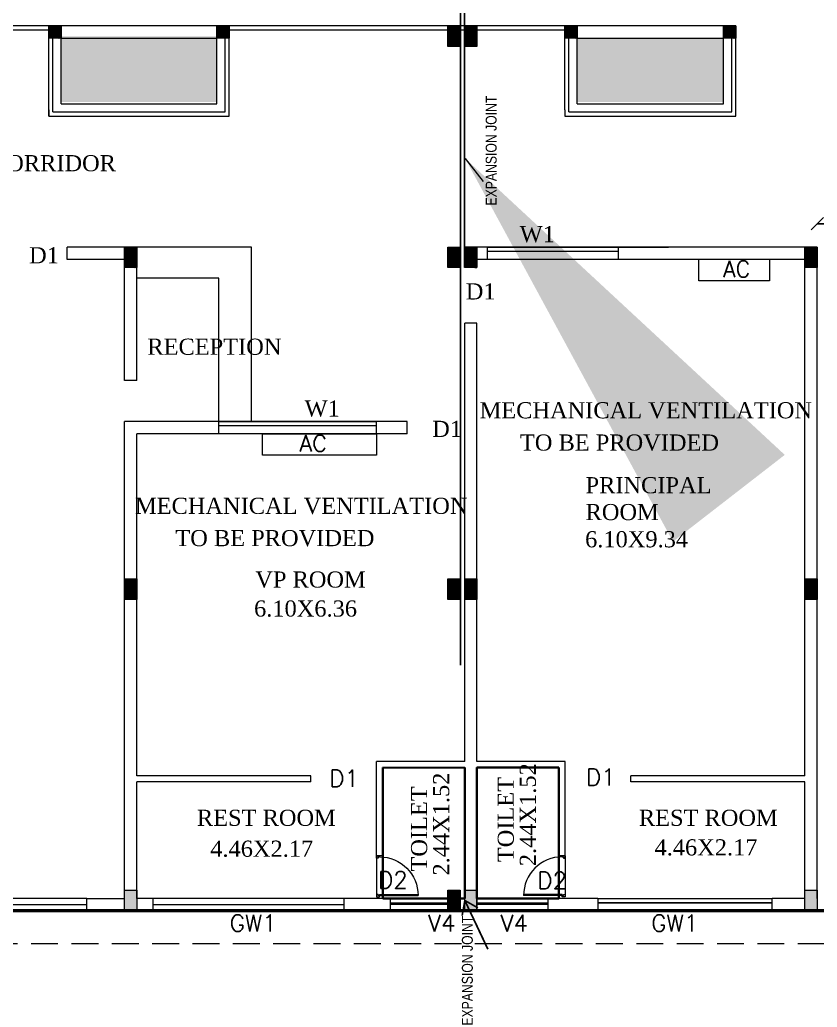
# Model space of a CAD drawing. Header units: metres. Extents: x 43 to 977, y 102 to 459.
# Drawn here: x 460.48 to 475.31, y 137.76 to 156.12 of the extents above; entities that cross this region are included whole.
import ezdxf

# ---------------------------------------------------------------- set-up
doc = ezdxf.new("R2010")
doc.units = ezdxf.units.M
doc.header["$MEASUREMENT"] = 0
doc.header["$PDMODE"] = 3
for name, pattern in [('DASHED2', [0.375, 0.25, -0.125]), ('HIDDEN', [0.375, 0.25, -0.125]), ('PHANTOM2', [1.25, 0.625, -0.125, 0.125, -0.125, 0.125, -0.125])]:
    doc.linetypes.add(name, pattern=pattern)
doc.layers.get('0').update_dxf_attribs({"lineweight": 0})
doc.layers.get('Defpoints').update_dxf_attribs({"lineweight": 0})
for name, color, linetype, lineweight in [('BLK_1_FLR_0_ EXIT_WIDTH_ DOOR', 7, 'Continuous', 35), ('BLK_1_FLR_0_WC_BATH', 7, 'Continuous', 35), ('Column', 1, 'Continuous', 0), ('DOOR', 1, 'Continuous', 0), ('FURN', 30, 'Continuous', 0), ('HAT', 1, 'Continuous', 0), ('hatch', 7, 'Continuous', 0), ('main wall', 150, 'Continuous', 0), ('RTEXT', 4, 'Continuous', 0), ('Staircase', 140, 'Continuous', 0), ('TE', 9, 'Continuous', 0), ('TEXT', 130, 'Continuous', 0), ('WAL', 6, 'Continuous', 0), ('WALL', 7, 'Continuous', 0), ('WALL200', 41, 'Continuous', 0), ('WIN', 13, 'Continuous', 0)]:
    doc.layers.add(name, color=color, linetype=linetype, lineweight=lineweight)
doc.layers.add('BLK_1_FLR_0_BLT_UP_AREA_EXISTING', color=15, linetype='Continuous')
doc.styles.add('ARIAL', font='arial.ttf')
doc.styles.add('ARIAL NARROW', font='')
doc.styles.add('RTEXT', font='arial.ttf', dxfattribs={"width": 0.8, "height": 8})
doc.styles.get("Standard").update_dxf_attribs({"font": 'romans.shx'})
doc.styles.add('style2', font='romantic.ttf')
doc.styles.add('visa', font='swissc.ttf')
doc.styles.get('ARIAL NARROW').set_extended_font_data('Lydian BT')
doc.dimstyles.new('Copy of o3 400', dxfattribs={"dimscale": 0.23, "dimtxt": 0.9, "dimasz": 1, "dimexe": 5, "dimexo": 9, "dimgap": 0.23, "dimtad": 0, "dimlfac": 4, "dimzin": 3, "dimdsep": 46, "dimtxsty": 'visa', "dimblk": 'ARCHTICK', "dimcen": 0.09, "dimse1": 1, "dimse2": 1, "dimclrd": 7, "dimclre": 256, "dimclrt": 7, "dimadec": 0, "dimazin": 0, "dimtfac": 0.23, "dimtofl": 0, "dimtmove": 2, "dimatfit": 1, "dimldrblk": 'ARCHTICK', "dimfxl": 0, "dimtolj": 1, "dimtzin": 0, "dimarcsym": 0})
doc.dimstyles.new('Copy(2) of S-2', dxfattribs={"dimtxt": 10.5, "dimasz": 8, "dimexe": 2, "dimexo": 50, "dimgap": 5, "dimtad": 0, "dimtoh": 1, "dimdec": 1, "dimzin": 0, "dimdsep": 46, "dimlunit": 4, "dimtxsty": 'ARIAL NARROW', "dimcen": 0.09, "dimdle": 3, "dimse1": 1, "dimse2": 1, "dimclrd": 7, "dimclre": 13, "dimclrt": 7, "dimadec": 0, "dimazin": 0, "dimtfac": 1, "dimtdec": 1, "dimtofl": 0, "dimtmove": 0, "dimatfit": 3, "dimfxl": 0, "dimtolj": 1, "dimtzin": 0, "dimlwd": 13, "dimarcsym": 0})
doc.dimstyles.new('o3', dxfattribs={"dimscale": 0.23, "dimtxt": 0.9, "dimasz": 1, "dimexe": 5, "dimexo": 9, "dimgap": 0.23, "dimtad": 0, "dimzin": 3, "dimdsep": 46, "dimtxsty": 'visa', "dimblk": 'ARCHTICK', "dimcen": 0.09, "dimse1": 1, "dimse2": 1, "dimclrd": 7, "dimclre": 256, "dimclrt": 7, "dimadec": 0, "dimazin": 0, "dimtfac": 0.23, "dimtofl": 0, "dimtmove": 2, "dimatfit": 1, "dimldrblk": 'ARCHTICK', "dimfxl": 0, "dimtolj": 1, "dimtzin": 0, "dimarcsym": 0})
doc.dimstyles.new('OPEN SPACE', dxfattribs={"dimtxt": 0.3, "dimasz": 0.23, "dimexe": 0.1875, "dimexo": 0.0625, "dimgap": 0.09, "dimtad": 3, "dimzin": 0, "dimdsep": 46, "dimtxsty": 'ARIAL', "dimblk": 'OBLIQUE', "dimcen": 0.09, "dimse1": 1, "dimse2": 1, "dimclrd": 6, "dimclre": 6, "dimclrt": 7, "dimadec": 0, "dimazin": 0, "dimtfac": 0.5, "dimtix": 1, "dimtmove": 0, "dimatfit": 3, "dimfxl": 0, "dimtolj": 1, "dimtzin": 0, "dimarcsym": 0})

# ---------------------------------------------------------------- blocks, each defined once
blk = doc.blocks.new('reterte')
for p, q in [((81308.78, 63026.8), (81308.78, 63060.8)), ((81309.78, 63026.8), (81309.78, 63060.79)), ((81308.78, 63026.8), (81309.78, 63026.8))]:
    blk.add_line(p, q)
for points in [[(81307.78, 63026.8), (81308.78, 63026.8), (81308.78, 63025.8), (81309.78, 63025.8), (81309.78, 63024.3), (81307.78, 63024.3)], [(81343.78, 63026.8), (81342.78, 63026.8), (81342.78, 63025.8), (81341.78, 63025.8), (81341.78, 63024.3), (81343.78, 63024.3)]]:
    blk.add_lwpolyline(points, close=True)
blk.add_arc((81308.78, 63026.8), 34, 0, 90)
blk = doc.blocks.new('_ArchTick')
at = {"color": 0, "const_width": 0.15}
blk.add_lwpolyline([(-0.5, -0.5), (0.5, 0.5)], dxfattribs=at)
blk = doc.blocks.new('*D609')
at = {"layer": 'Defpoints', "color": 0, "lineweight": 30}
for p in [(451.088, 141.341), (462.43, 141.341), (462.43, 134.721)]:
    blk.add_point(p, dxfattribs=at)
at = {"layer": 'WALL', "color": 7, "lineweight": -2}
for p, q in [((451.088, 134.721), (456.219, 134.721)), ((462.43, 134.721), (457.299, 134.721))]:
    blk.add_line(p, q, dxfattribs=at)
at = {"layer": 'WALL', "color": 7, "lineweight": -2, "xscale": 0.23, "yscale": 0.23, "zscale": 0.23, "rotation": 180}
blk.add_blockref('_ArchTick', (451.088, 134.721), dxfattribs=at)
at = {"layer": 'WALL', "color": 7, "lineweight": -2, "xscale": 0.23, "yscale": 0.23, "zscale": 0.23}
blk.add_blockref('_ArchTick', (462.43, 134.721), dxfattribs=at)
at = {"layer": 'WALL', "color": 7, "insert": (456.759, 134.721), "char_height": 0.345, "attachment_point": 5, "style": 'visa'}
blk.add_mtext('\\A1;11.34', dxfattribs=at)
blk = doc.blocks.new('*D610')
at = {"layer": 'Defpoints', "color": 0, "lineweight": 30}
for p in [(462.43, 141.341), (462.659, 141.341), (462.659, 134.721)]:
    blk.add_point(p, dxfattribs=at)
at = {"layer": 'WALL', "color": 7, "lineweight": -2}
blk.add_line((462.43, 134.721), (462.659, 134.721), dxfattribs=at)
at = {"layer": 'WALL', "color": 7, "lineweight": -2, "xscale": 0.23, "yscale": 0.23, "zscale": 0.23, "rotation": 180}
blk.add_blockref('_ArchTick', (462.43, 134.721), dxfattribs=at)
at = {"layer": 'WALL', "color": 7, "lineweight": -2, "xscale": 0.23, "yscale": 0.23, "zscale": 0.23}
blk.add_blockref('_ArchTick', (462.659, 134.721), dxfattribs=at)
at = {"layer": 'WALL', "color": 7, "insert": (462.6, 134.977), "char_height": 0.345, "attachment_point": 5, "style": 'visa'}
blk.add_mtext('\\A1;0.23', dxfattribs=at)
blk = doc.blocks.new('*D611')
at = {"layer": 'Defpoints', "color": 0, "lineweight": 30}
for p in [(468.754, 142.327), (462.659, 141.341), (468.754, 134.721)]:
    blk.add_point(p, dxfattribs=at)
at = {"layer": 'WALL', "color": 7, "lineweight": -2}
for p, q in [((462.659, 134.721), (465.274, 134.721)), ((468.754, 134.721), (466.138, 134.721))]:
    blk.add_line(p, q, dxfattribs=at)
at = {"layer": 'WALL', "color": 7, "lineweight": -2, "xscale": 0.23, "yscale": 0.23, "zscale": 0.23, "rotation": 180}
blk.add_blockref('_ArchTick', (462.659, 134.721), dxfattribs=at)
at = {"layer": 'WALL', "color": 7, "lineweight": -2, "xscale": 0.23, "yscale": 0.23, "zscale": 0.23}
blk.add_blockref('_ArchTick', (468.754, 134.721), dxfattribs=at)
at = {"layer": 'WALL', "color": 7, "insert": (465.706, 134.721), "char_height": 0.345, "attachment_point": 5, "style": 'visa'}
blk.add_mtext('\\A1;6.10', dxfattribs=at)
blk = doc.blocks.new('*D612')
at = {"layer": 'Defpoints', "color": 0, "lineweight": 30}
for p in [(468.754, 142.327), (468.982, 142.327), (468.982, 134.721)]:
    blk.add_point(p, dxfattribs=at)
at = {"layer": 'WALL', "color": 7, "lineweight": -2}
blk.add_line((468.754, 134.721), (468.982, 134.721), dxfattribs=at)
at = {"layer": 'WALL', "color": 7, "lineweight": -2, "xscale": 0.23, "yscale": 0.23, "zscale": 0.23, "rotation": 180}
blk.add_blockref('_ArchTick', (468.754, 134.721), dxfattribs=at)
at = {"layer": 'WALL', "color": 7, "lineweight": -2, "xscale": 0.23, "yscale": 0.23, "zscale": 0.23}
blk.add_blockref('_ArchTick', (468.982, 134.721), dxfattribs=at)
at = {"layer": 'WALL', "color": 7, "insert": (468.867, 135.031), "char_height": 0.345, "attachment_point": 5, "style": 'visa'}
blk.add_mtext('\\A1;0.23', dxfattribs=at)
blk = doc.blocks.new('*D613')
at = {"layer": 'Defpoints', "color": 0, "lineweight": 30}
for p in [(468.982, 142.327), (475.077, 141.946), (475.077, 134.721)]:
    blk.add_point(p, dxfattribs=at)
at = {"layer": 'WALL', "color": 7, "lineweight": -2}
for p, q in [((468.982, 134.721), (471.598, 134.721)), ((475.077, 134.721), (472.462, 134.721))]:
    blk.add_line(p, q, dxfattribs=at)
at = {"layer": 'WALL', "color": 7, "lineweight": -2, "xscale": 0.23, "yscale": 0.23, "zscale": 0.23, "rotation": 180}
blk.add_blockref('_ArchTick', (468.982, 134.721), dxfattribs=at)
at = {"layer": 'WALL', "color": 7, "lineweight": -2, "xscale": 0.23, "yscale": 0.23, "zscale": 0.23}
blk.add_blockref('_ArchTick', (475.077, 134.721), dxfattribs=at)
at = {"layer": 'WALL', "color": 7, "insert": (472.03, 134.721), "char_height": 0.345, "attachment_point": 5, "style": 'visa'}
blk.add_mtext('\\A1;6.10', dxfattribs=at)
blk = doc.blocks.new('*D614')
at = {"layer": 'Defpoints', "color": 0, "lineweight": 30}
for p in [(475.077, 141.946), (475.306, 141.946), (475.306, 134.721)]:
    blk.add_point(p, dxfattribs=at)
at = {"layer": 'WALL', "color": 7, "lineweight": -2}
blk.add_line((475.077, 134.721), (475.306, 134.721), dxfattribs=at)
at = {"layer": 'WALL', "color": 7, "lineweight": -2, "xscale": 0.23, "yscale": 0.23, "zscale": 0.23, "rotation": 180}
blk.add_blockref('_ArchTick', (475.077, 134.721), dxfattribs=at)
at = {"layer": 'WALL', "color": 7, "lineweight": -2, "xscale": 0.23, "yscale": 0.23, "zscale": 0.23}
blk.add_blockref('_ArchTick', (475.306, 134.721), dxfattribs=at)
at = {"layer": 'WALL', "color": 7, "insert": (475.231, 135.004), "char_height": 0.345, "attachment_point": 5, "style": 'visa'}
blk.add_mtext('\\A1;0.23', dxfattribs=at)
blk = doc.blocks.new('*D615')
at = {"layer": 'Defpoints', "color": 0, "lineweight": 30}
for p in [(475.306, 141.946), (482.081, 141.946), (482.081, 134.721)]:
    blk.add_point(p, dxfattribs=at)
at = {"layer": 'WALL', "color": 7, "lineweight": -2}
for p, q in [((475.306, 134.721), (478.261, 134.721)), ((482.081, 134.721), (479.125, 134.721))]:
    blk.add_line(p, q, dxfattribs=at)
at = {"layer": 'WALL', "color": 7, "lineweight": -2, "xscale": 0.23, "yscale": 0.23, "zscale": 0.23, "rotation": 180}
blk.add_blockref('_ArchTick', (475.306, 134.721), dxfattribs=at)
at = {"layer": 'WALL', "color": 7, "lineweight": -2, "xscale": 0.23, "yscale": 0.23, "zscale": 0.23}
blk.add_blockref('_ArchTick', (482.081, 134.721), dxfattribs=at)
at = {"layer": 'WALL', "color": 7, "insert": (478.693, 134.721), "char_height": 0.345, "attachment_point": 5, "style": 'visa'}
blk.add_mtext('\\A1;6.77', dxfattribs=at)
blk = doc.blocks.new('*D438')
at = {"layer": 'Defpoints', "color": 0, "lineweight": 30}
for p in [(415.215, 139.551), (486.085, 139.551), (415.215, 132.607)]:
    blk.add_point(p, dxfattribs=at)
at = {"layer": 'WALL', "color": 7, "lineweight": -2}
for p, q in [((415.215, 132.607), (450.103, 132.607)), ((486.085, 132.607), (451.197, 132.607))]:
    blk.add_line(p, q, dxfattribs=at)
at = {"layer": 'WALL', "color": 7, "lineweight": -2, "xscale": 0.23, "yscale": 0.23, "zscale": 0.23, "rotation": 180}
blk.add_blockref('_ArchTick', (415.215, 132.607), dxfattribs=at)
at = {"layer": 'WALL', "color": 7, "lineweight": -2, "xscale": 0.23, "yscale": 0.23, "zscale": 0.23}
blk.add_blockref('_ArchTick', (486.085, 132.607), dxfattribs=at)
at = {"layer": 'WALL', "color": 7, "insert": (450.65, 132.607), "char_height": 0.345, "attachment_point": 5, "style": 'visa'}
blk.add_mtext('\\A1;70.87', dxfattribs=at)
blk = doc.blocks.new('_Oblique')
at = {"color": 0, "linetype": 'ByBlock', "lineweight": -2}
blk.add_line((-0.5, -0.5), (0.5, 0.5), dxfattribs=at)
blk = doc.blocks.new('*D688')
at = {"layer": 'BLK_1_FLR_0_ EXIT_WIDTH_ DOOR', "color": 2, "linetype": 'PHANTOM2', "lineweight": -2}
blk.add_line((475.306, 152.328), (476.526, 152.328), dxfattribs=at)
at = {"layer": 'Defpoints', "color": 0, "lineweight": 80}
for p in [(476.526, 152.328), (475.306, 152.108), (476.526, 152.108)]:
    blk.add_point(p, dxfattribs=at)
at = {"layer": 'BLK_1_FLR_0_ EXIT_WIDTH_ DOOR', "color": 2, "lineweight": -2, "xscale": 0.23, "yscale": 0.23, "zscale": 0.23, "rotation": 180}
blk.add_blockref('_Oblique', (475.306, 152.328), dxfattribs=at)
at = {"layer": 'BLK_1_FLR_0_ EXIT_WIDTH_ DOOR', "color": 2, "lineweight": -2, "xscale": 0.23, "yscale": 0.23, "zscale": 0.23}
blk.add_blockref('_Oblique', (476.526, 152.328), dxfattribs=at)
at = {"layer": 'BLK_1_FLR_0_ EXIT_WIDTH_ DOOR', "color": 2, "lineweight": 35, "insert": (475.916, 152.568), "char_height": 0.3, "attachment_point": 5, "style": 'ARIAL'}
blk.add_mtext('\\A1;1.22', dxfattribs=at)

msp = doc.modelspace()

# ---------------------------------------------------------------- hatches: boundary and pattern name
at = {"layer": 'hatch'}
h = msp.add_hatch(dxfattribs=at)
h.set_pattern_fill('ANSI31', color=256, scale=0.025396, style=0)
h.set_pattern_definition([(45, (-4978.0728918, 1821.366606), (-0.0022447263868, 0.0022447263868), [])])
h.paths.add_polyline_path([(461.25312, 156.0059), (461.02456, 156.0059), (461.02456, 155.77733), (461.25312, 155.77733)])
h = msp.add_hatch(dxfattribs=at)
h.set_pattern_fill('ANSI31', color=256, scale=0.025396, style=0)
h.set_pattern_definition([(45, (-4974.9491617, 1821.366606), (-0.0022447263868, 0.0022447263868), [])])
h.paths.add_polyline_path([(464.37685, 156.0059), (464.14829, 156.0059), (464.14829, 155.77733), (464.37685, 155.77733)])
h = msp.add_hatch(dxfattribs=at)
h.set_pattern_fill('ANSI31', color=256, scale=0.025396, style=0)
h.set_pattern_definition([(45, (-4970.6542754, 1821.3682123), (-0.0022447263868, 0.0022447263868), [])])
h.paths.add_polyline_path([(468.67174, 156.00751), (468.44317, 156.00751), (468.44317, 155.62656), (468.67174, 155.62656)])
h = msp.add_hatch(dxfattribs=at)
h.set_pattern_fill('ANSI31', color=256, scale=0.025396, style=0)
h.set_pattern_definition([(45, (-4970.3495213, 1821.3682123), (-0.0022447263868, 0.0022447263868), [])])
h.paths.add_polyline_path([(468.97649, 156.00751), (468.74793, 156.00751), (468.74793, 155.62656), (468.97649, 155.62656)])
h = msp.add_hatch(dxfattribs=at)
h.set_pattern_fill('ANSI31', color=256, scale=0.025396, style=0)
h.set_pattern_definition([(45, (-4968.4814254, 1821.366606), (-0.0022447263868, 0.0022447263868), [])])
h.paths.add_polyline_path([(470.84459, 156.0059), (470.61602, 156.0059), (470.61602, 155.77733), (470.84459, 155.77733)])
h = msp.add_hatch(dxfattribs=at)
h.set_pattern_fill('ANSI31', color=256, scale=0.025396, style=0)
h.set_pattern_definition([(45, (-4965.5328642, 1821.366606), (-0.0022447263868, 0.0022447263868), [])])
h.paths.add_polyline_path([(473.79315, 156.0059), (473.56459, 156.0059), (473.56459, 155.77733), (473.79315, 155.77733)])
h = msp.add_hatch(dxfattribs=at)
h.set_pattern_fill('ANSI31', color=256, scale=0.025396, style=0)
h.set_pattern_definition([(45, (-4976.6673387, 1817.254031), (-0.0022447263868, 0.0022447263868), [])])
h.paths.add_polyline_path([(462.65868, 151.89332), (462.43011, 151.89332), (462.43011, 151.51238), (462.65868, 151.51238)])
h = msp.add_hatch(dxfattribs=at)
h.set_pattern_fill('ANSI31', color=256, scale=0.025396, style=0)
h.set_pattern_definition([(45, (-4970.6542754, 1817.254031), (-0.0022447263868, 0.0022447263868), [])])
h.paths.add_polyline_path([(468.67174, 151.89332), (468.44317, 151.89332), (468.44317, 151.51238), (468.67174, 151.51238)])
h = msp.add_hatch(dxfattribs=at)
h.set_pattern_fill('ANSI31', color=256, scale=0.025396, style=0)
h.set_pattern_definition([(45, (-4970.3495213, 1817.254031), (-0.0022447263868, 0.0022447263868), [])])
h.paths.add_polyline_path([(468.97649, 151.89332), (468.74793, 151.89332), (468.74793, 151.51238), (468.97649, 151.51238)])
h = msp.add_hatch(dxfattribs=at)
h.set_pattern_fill('ANSI31', color=256, scale=0.025396, style=0)
h.set_pattern_definition([(45, (-4970.34369, 1817.254031), (-0.0022447263868, 0.0022447263868), [])])
h.paths.add_polyline_path([(468.98233, 151.89332), (468.75376, 151.89332), (468.75376, 151.51238), (468.98233, 151.51238)])
h = msp.add_hatch(dxfattribs=at)
h.set_pattern_fill('ANSI31', color=256, scale=0.025396, style=0)
h.set_pattern_definition([(45, (-4964.020041, 1817.254031), (-0.0022447263868, 0.0022447263868), [])])
h.paths.add_polyline_path([(475.30597, 151.89332), (475.07741, 151.89332), (475.07741, 151.51238), (475.30597, 151.51238)])
h = msp.add_hatch(dxfattribs=at)
h.set_pattern_fill('ANSI31', color=256, scale=0.025396, style=0)
h.set_pattern_definition([(45, (-4976.6673387, 1811.0827594), (-0.0022447263868, 0.0022447263868), [])])
h.paths.add_polyline_path([(462.65868, 145.72205), (462.43011, 145.72205), (462.43011, 145.34111), (462.65868, 145.34111)])
h = msp.add_hatch(dxfattribs=at)
h.set_pattern_fill('ANSI31', color=256, scale=0.025396, style=0)
h.set_pattern_definition([(45, (-4970.6542754, 1811.0827594), (-0.0022447263868, 0.0022447263868), [])])
h.paths.add_polyline_path([(468.67174, 145.72205), (468.44317, 145.72205), (468.44317, 145.34111), (468.67174, 145.34111)])
h = msp.add_hatch(dxfattribs=at)
h.set_pattern_fill('ANSI31', color=256, scale=0.025396, style=0)
h.set_pattern_definition([(45, (-4970.34369, 1811.0827594), (-0.0022447263868, 0.0022447263868), [])])
h.paths.add_polyline_path([(468.98233, 145.72205), (468.75376, 145.72205), (468.75376, 145.34111), (468.98233, 145.34111)])
h = msp.add_hatch(dxfattribs=at)
h.set_pattern_fill('ANSI31', color=256, scale=0.025396, style=0)
h.set_pattern_definition([(45, (-4964.020041, 1811.0827594), (-0.0022447263868, 0.0022447263868), [])])
h.paths.add_polyline_path([(475.30597, 145.72205), (475.07741, 145.72205), (475.07741, 145.34111), (475.30597, 145.34111)])
for points in [[(462.65868, 139.93172), (462.43011, 139.93172), (462.43011, 139.55078), (462.65868, 139.55078)], [(468.98233, 139.93172), (468.75376, 139.93172), (468.75376, 139.55078), (468.98233, 139.55078)], [(475.30597, 139.93172), (475.07741, 139.93172), (475.07741, 139.55078), (475.30597, 139.55078)]]:
    msp.add_hatch(color=256, dxfattribs=at).paths.add_polyline_path(points)
h = msp.add_hatch(dxfattribs=at)
h.set_pattern_fill('ANSI31', color=256, scale=0.025396, style=0)
h.set_pattern_definition([(45, (-4970.6542754, 1805.2924303), (-0.0022447263868, 0.0022447263868), [])])
h.paths.add_polyline_path([(468.67174, 139.93172), (468.44317, 139.93172), (468.44317, 139.55078), (468.67174, 139.55078)])
at = {"layer": 'WAL'}
h = msp.add_hatch(dxfattribs=at)
h.set_pattern_fill('AR-SAND', color=3, scale=0.203169, angle=52.91359, style=0)
h.set_pattern_definition([(90.4135904, (-4952.59777, 1804.6813), (-0.320005175, 0.225855224), [0, -0.308817549, 0, -0.345388048, 0, -0.33015034]), (60.41359, (-4952.59777, 1804.6813), (-0.24057161, 0.632589533), [0, -0.16659894, 0, -0.278342133, 0, -0.106663956]), (20.4135904, (-4952.74846, 1804.48197), (0.380611872, 0.505413953), [0, -0.10158472, 0, -0.365704992, 0, -0.477448184]), (10.41359, (-4952.74846, 1804.48197), (0.2260474, 0.59474261), [0, -0.05079236, 0, -0.23973994, 0, -0.274278744])])
h.paths.add_polyline_path([(453.97455, 155.77733), (451.07938, 155.77733), (451.07938, 154.55832), (453.97455, 154.55832)])
h.paths.add_polyline_path([(464.14829, 155.81075), (461.25312, 155.81075), (461.25312, 154.59173), (464.14829, 154.59173)])
h.paths.add_polyline_path([(473.56459, 154.59173), (473.56459, 155.77733), (470.84459, 155.77733), (470.84459, 154.59173)])

# ---------------------------------------------------------------- linework, layer by layer
at = {"layer": 'BLK_1_FLR_0_BLT_UP_AREA_EXISTING', "color": 26, "lineweight": 50}
msp.add_lwpolyline([(485.16252, 182.89103), (485.37183, 181.89751), (485.75323, 179.90305), (485.92526, 178.90241), (485.99042, 178.5026), (486.08482, 177.8997), (486.08644, 139.55078), (415.21537, 139.55078)], dxfattribs=at)
at = {"layer": 'BLK_1_FLR_0_WC_BATH', "color": 3, "lineweight": 35, "ltscale": 20}
for points in [[(467.23408, 142.2127), (468.75367, 142.20994), (468.75351, 139.77919), (467.23408, 139.77935)], [(470.5061, 142.2127), (468.98233, 142.2127), (468.98233, 139.77935), (470.5061, 139.77935)]]:
    msp.add_lwpolyline(points, close=True, dxfattribs=at)
at = {"layer": 'Column'}
for points in [[(461.02456, 156.0059), (461.25312, 156.0059), (461.25312, 155.77733), (461.02456, 155.77733)], [(464.14829, 156.0059), (464.37685, 156.0059), (464.37685, 155.77733), (464.14829, 155.77733)], [(468.44317, 156.00751), (468.67174, 156.00751), (468.67174, 155.62656), (468.44317, 155.62656)], [(468.74793, 156.00751), (468.97649, 156.00751), (468.97649, 155.62656), (468.74793, 155.62656)], [(470.61602, 156.0059), (470.84459, 156.0059), (470.84459, 155.77733), (470.61602, 155.77733)], [(473.56459, 156.0059), (473.79315, 156.0059), (473.79315, 155.77733), (473.56459, 155.77733)], [(462.43011, 151.89332), (462.65868, 151.89332), (462.65868, 151.51238), (462.43011, 151.51238)], [(468.44317, 151.89332), (468.67174, 151.89332), (468.67174, 151.51238), (468.44317, 151.51238)], [(468.74793, 151.89332), (468.97649, 151.89332), (468.97649, 151.51238), (468.74793, 151.51238)], [(468.75376, 151.89332), (468.98233, 151.89332), (468.98233, 151.51238), (468.75376, 151.51238)], [(475.07741, 151.89332), (475.30597, 151.89332), (475.30597, 151.51238), (475.07741, 151.51238)], [(462.43011, 145.72205), (462.65868, 145.72205), (462.65868, 145.34111), (462.43011, 145.34111)], [(468.44317, 145.72205), (468.67174, 145.72205), (468.67174, 145.34111), (468.44317, 145.34111)], [(468.75376, 145.72205), (468.98233, 145.72205), (468.98233, 145.34111), (468.75376, 145.34111)], [(475.07741, 145.72205), (475.30597, 145.72205), (475.30597, 145.34111), (475.07741, 145.34111)], [(462.43011, 139.93172), (462.65868, 139.93172), (462.65868, 139.55078), (462.43011, 139.55078)], [(468.44317, 139.93172), (468.67174, 139.93172), (468.67174, 139.55078), (468.44317, 139.55078)], [(468.75376, 139.93172), (468.98233, 139.93172), (468.98233, 139.55078), (468.75376, 139.55078)], [(475.07741, 139.93172), (475.30597, 139.93172), (475.30597, 139.55078), (475.07741, 139.55078)]]:
    msp.add_lwpolyline(points, close=True, dxfattribs=at)
at = {"layer": 'DOOR'}
for p, q in [((467.11571, 140.57465), (467.11571, 139.81276)), ((470.62038, 140.57465), (470.62038, 139.81276))]:
    msp.add_line(p, q, dxfattribs=at)
at = {"layer": 'FURN'}
for p, q in [((464.79196, 151.89332), (462.65868, 151.89332)), ((464.79196, 148.65063), (464.79196, 151.89332)), ((464.18245, 151.31723), (462.65868, 151.31723)), ((464.18245, 148.65063), (464.18245, 151.31723))]:
    msp.add_line(p, q, dxfattribs=at)
at = {"layer": 'hatch'}
for p, q in [((464.37685, 156.0059), (461.02456, 156.0059)), ((473.79315, 156.0059), (470.61602, 156.0059)), ((473.71696, 154.40594), (473.71696, 156.0059)), ((461.25312, 154.55832), (461.25312, 155.77733)), ((461.25312, 155.77733), (464.14829, 155.77733)), ((464.14829, 154.55832), (464.14829, 155.77733)), ((470.84459, 154.55832), (470.84459, 155.77733)), ((470.84459, 155.77733), (473.56459, 155.77733)), ((473.56459, 154.55832), (473.56459, 155.77733)), ((461.25312, 154.55832), (464.14829, 154.55832)), ((470.84459, 154.55832), (473.56459, 154.55832))]:
    msp.add_line(p, q, dxfattribs=at)
at = {"layer": 'main wall', "linetype": 'HIDDEN', "lineweight": -3, "ltscale": 50}
for p, q in [((468.67687, 156.61554), (468.67687, 139.93172)), ((468.74793, 156.61862), (468.74793, 151.89332))]:
    msp.add_line(p, q, dxfattribs=at)
at = {"layer": 'Staircase'}
for p, q in [((461.02456, 156.0059), (454.20311, 156.0059)), ((461.02456, 155.92971), (454.20311, 155.92971)), ((461.02456, 154.32975), (461.02456, 155.92971)), ((461.10075, 154.40594), (461.10075, 156.0059)), ((464.30067, 154.40594), (464.30067, 156.0059)), ((470.61602, 156.0059), (464.37685, 156.0059)), ((470.61602, 155.92971), (464.37685, 155.92971)), ((464.37685, 154.32975), (464.37685, 155.92971)), ((470.61602, 154.44403), (470.61602, 156.0059)), ((470.69221, 154.40594), (470.69221, 156.0059)), ((473.79315, 154.32975), (473.79315, 156.0059)), ((461.02456, 154.44403), (461.02456, 154.32975)), ((461.02456, 154.32975), (464.37685, 154.32975)), ((461.10075, 154.40594), (464.30067, 154.40594)), ((470.61602, 154.44403), (470.61602, 154.32975)), ((470.61602, 154.32975), (473.79315, 154.32975)), ((470.69221, 154.40594), (473.71696, 154.40594))]:
    msp.add_line(p, q, dxfattribs=at)
at = {"layer": 'Staircase', "linetype": 'HIDDEN', "ltscale": 2}
msp.add_line((486.69432, 138.93593), (414.60587, 138.93593), dxfattribs=at)
at = {"layer": 'WALL'}
for p, q in [((462.65868, 151.89332), (461.36347, 151.89332)), ((461.36347, 151.66476), (461.36347, 151.89332)), ((462.65868, 149.41252), (462.65868, 151.89332)), ((468.75376, 151.66476), (468.75376, 151.89332)), ((475.30597, 151.89332), (468.75376, 151.89332)), ((469.17506, 151.66476), (469.17506, 151.89332)), ((471.61309, 151.66476), (471.61309, 151.89332)), ((475.30597, 139.77935), (475.30597, 151.89332)), ((462.43011, 151.66476), (461.36347, 151.66476)), ((462.43011, 149.41252), (462.43011, 151.66476)), ((475.07741, 151.66476), (468.75376, 151.66476)), ((475.07741, 142.06032), (475.07741, 151.66476)), ((468.75376, 142.32698), (468.75376, 150.47916)), ((468.98233, 150.47916), (468.75376, 150.47916)), ((468.98233, 142.32698), (468.98233, 150.47916)), ((462.65868, 149.41252), (462.43011, 149.41252)), ((462.43011, 139.77935), (462.43011, 148.65063)), ((467.68625, 148.65063), (462.43011, 148.65063)), ((464.18245, 148.42207), (464.18245, 148.65063)), ((467.11271, 148.42207), (467.11271, 148.65063)), ((467.68625, 148.42207), (467.68625, 148.65063)), ((462.65868, 142.06032), (462.65868, 148.42207)), ((467.68625, 148.42207), (462.65868, 148.42207)), ((468.75376, 142.32698), (467.11571, 142.32698)), ((467.11571, 140.57465), (467.11571, 142.32698)), ((470.62038, 142.32698), (468.98233, 142.32698)), ((470.62038, 140.57465), (470.62038, 142.32698)), ((468.75376, 142.2127), (467.22999, 142.2127)), ((467.22999, 140.57465), (467.22999, 142.2127)), ((468.75376, 139.77935), (468.75376, 142.2127)), ((470.5061, 142.2127), (468.98233, 142.2127)), ((468.98233, 139.77935), (468.98233, 142.2127)), ((470.5061, 140.57465), (470.5061, 142.2127)), ((465.89669, 142.06032), (462.65868, 142.06032)), ((465.89669, 141.94604), (465.89669, 142.06032)), ((475.07741, 142.06032), (471.8394, 142.06032)), ((471.8394, 141.94604), (471.8394, 142.06032)), ((465.89669, 141.94604), (462.65868, 141.94604)), ((462.65868, 139.77935), (462.65868, 141.94604)), ((475.07741, 141.94604), (471.8394, 141.94604)), ((475.07741, 139.77935), (475.07741, 141.94604)), ((467.22999, 140.57465), (467.11571, 140.57465)), ((470.62038, 140.57465), (470.5061, 140.57465)), ((461.73055, 139.77935), (461.73055, 139.77935)), ((461.73055, 139.55078), (461.73055, 139.77935)), ((461.73055, 139.77935), (462.43011, 139.77935)), ((462.96343, 139.77935), (462.65868, 139.77935)), ((462.96343, 139.55078), (462.96343, 139.77935)), ((466.5062, 139.77935), (466.5062, 139.55078)), ((468.00715, 139.77935), (466.5062, 139.77935)), ((467.37533, 139.55078), (467.37533, 139.77935)), ((468.44317, 139.55078), (468.44317, 139.77935)), ((468.75376, 139.77935), (468.61665, 139.77935)), ((468.98233, 139.55078), (468.98233, 139.77935)), ((468.98233, 139.77935), (468.98233, 139.77935)), ((471.22989, 139.77935), (470.3043, 139.77935)), ((470.3043, 139.55078), (470.3043, 139.77935)), ((471.22989, 139.77935), (471.22989, 139.55078)), ((475.07741, 139.77935), (474.4679, 139.77935)), ((474.4679, 139.55078), (474.4679, 139.77935)), ((475.32012, 139.77935), (475.30597, 139.77935)), ((462.96343, 139.55078), (461.73055, 139.55078)), ((468.00715, 139.55078), (466.5062, 139.55078)), ((468.75376, 139.55078), (468.61665, 139.55078)), ((468.98233, 139.55078), (468.98233, 139.55078)), ((471.22989, 139.55078), (470.3043, 139.55078)), ((475.32012, 139.55078), (474.4679, 139.55078))]:
    msp.add_line(p, q, dxfattribs=at)
at = {"layer": 'WALL200', "linetype": 'DASHED2', "lineweight": 9, "ltscale": 25}
for p, q in [((468.44317, 139.77935), (467.37533, 139.77935)), ((470.3043, 139.77935), (468.98233, 139.77935)), ((468.44317, 139.69046), (467.37533, 139.69046)), ((468.44317, 139.66506), (467.37533, 139.66506)), ((470.3043, 139.69046), (468.98233, 139.69046)), ((470.3043, 139.66506), (468.98233, 139.66506)), ((467.37533, 139.55078), (468.44317, 139.55078)), ((468.98233, 139.55078), (470.3043, 139.55078))]:
    msp.add_line(p, q, dxfattribs=at)
at = {"layer": 'WIN', "color": 7}
for p, q in [((469.17506, 151.89332), (472.54361, 151.89332)), ((472.54361, 151.66476), (469.17506, 151.66476)), ((464.18245, 148.65063), (467.11271, 148.65063)), ((467.11271, 148.42207), (464.18245, 148.42207)), ((461.73055, 139.77935), (457.46399, 139.77935)), ((466.5062, 139.77935), (462.96343, 139.77935)), ((471.22989, 139.77935), (474.4679, 139.77935)), ((457.46399, 139.55078), (461.73055, 139.55078)), ((462.96343, 139.55078), (466.5062, 139.55078)), ((474.4679, 139.55078), (471.22989, 139.55078))]:
    msp.add_line(p, q, dxfattribs=at)
at = {"layer": 'WIN', "color": 5, "lineweight": 9}
msp.add_line((468.98233, 139.77935), (468.98233, 139.77935), dxfattribs=at)
at = {"layer": 'WIN', "const_width": 0.0254}
for points in [[(469.17506, 151.81246), (471.61309, 151.81246)], [(464.18245, 148.56977), (467.11271, 148.56977)], [(461.73055, 139.66506), (457.46399, 139.66506)], [(466.5062, 139.66506), (462.96343, 139.66506)], [(471.22989, 139.69848), (474.4679, 139.69848)]]:
    msp.add_lwpolyline(points, dxfattribs=at)
at = {"layer": 'WIN', "lineweight": 9}
for points in [[(473.10664, 151.66635), (474.4202, 151.66635), (474.4202, 151.26684), (473.10664, 151.26684)], [(464.9925, 148.42207), (467.11271, 148.42207), (467.11271, 148.02256), (464.9925, 148.02256)]]:
    msp.add_lwpolyline(points, close=True, dxfattribs=at)

# ---------------------------------------------------------------- block references
at = {"layer": 'DOOR', "extrusion": (0, 0, -1)}
for p, xscale, yscale, zscale, rotation in [((866.69809, -1580.94318), 0.0211634833343188, 0.0211634833343188, -0.0211634833333325, 90), ((-1804.43418, -1580.94318), -0.0211634833343188, 0.0211634833328406, -0.0211634833343188, 270)]:
    msp.add_blockref('reterte', p, dxfattribs=dict(at, xscale=xscale, yscale=yscale, zscale=zscale, rotation=rotation))

# ---------------------------------------------------------------- texts
at = {"layer": 'RTEXT', "style": 'RTEXT', "width": 0.8}
for p in [(469.34711, 152.66616), (468.90475, 137.4152)]:
    msp.add_text('EXPANSION JOINT', height=0.2031694, rotation=90, dxfattribs=at).set_placement(p)
at = {"layer": 'TEXT', "color": 4, "style": 'style2'}
for s, p in [('W1', (469.77661, 151.98447)), ('D1', (460.65745, 151.59148)), ('D1', (468.77381, 150.91895)), ('W1', (465.77903, 148.74178)), ('MECHANICAL VENTILATION', (469.03077, 148.70887)), ('D1', (468.14926, 148.36303)), (' TO BE PROVIDED', (469.66731, 148.10889)), ('PRINCIPAL', (470.99998, 147.31552)), ('MECHANICAL VENTILATION', (462.62595, 146.9315)), ('ROOM', (471.00087, 146.81552)), (' TO BE PROVIDED', (463.26249, 146.33152)), ('6.10X9.34', (470.992, 146.3102)), ('   VP ROOM', (464.52225, 145.56134)), ('6.10X6.36', (464.83903, 145.02192)), ('REST ROOM', (463.7765, 141.12985)), ('REST ROOM', (471.99094, 141.12985)), ('4.46X2.17', (464.02457, 140.55578)), ('4.46X2.17', (472.28251, 140.58048))]:
    msp.add_text(s, height=0.3, dxfattribs=at).set_placement(p)
for s, p in [('2.44X1.52', (470.07686, 140.38119)), ('2.44X1.52', (468.46582, 140.2066)), ('TOILET', (469.66691, 140.45474)), ('TOILET', (468.05588, 140.28015))]:
    msp.add_text(s, height=0.3, rotation=90, dxfattribs=at).set_placement(p)
at = {"layer": 'TEXT', "color": 4, "char_height": 0.3, "width": 13.116707, "attachment_point": 1, "style": 'style2'}
for s, insert in [('3.12 WIDE CORRIDOR', (457.72775, 153.60393)), ('RECEPTION', (462.85557, 150.19074))]:
    msp.add_mtext(s, dxfattribs=dict(at, insert=insert))
at = {"layer": 'WALL'}
for s, p in [('D1', (466.23849, 141.857)), ('D1', (471.00952, 141.88018)), ('D2', (467.14374, 139.96777)), ('D2', (470.10452, 139.95897)), ('GW1', (464.38722, 139.16527)), ('V4', (468.07228, 139.16527)), ('V4', (469.42037, 139.16527)), ('GW1', (472.22245, 139.16527))]:
    msp.add_text(s, height=0.313036, dxfattribs=at).set_placement(p)
at = {"layer": 'WIN', "lineweight": 9}
for p in [(473.55535, 151.3346), (465.6847, 148.09032)]:
    msp.add_text('AC', height=0.304754, dxfattribs=at).set_placement(p)

# ---------------------------------------------------------------- dimensions: what is measured, and where the dimension line sits
at = {"layer": 'BLK_1_FLR_0_ EXIT_WIDTH_ DOOR', "color": 2, "lineweight": 35}
dim = msp.add_aligned_dim(p1=(475.30597, 152.10825), p2=(476.52586, 152.10825), distance=0.21941, dimstyle='OPEN SPACE', override={"dimpost": '\\X', "dimclrd": 2, "dimclrt": 2, "dimfxl": 0, "dimarcsym": 2}, dxfattribs=at)
dim.commit()
dim.dimension.update_dxf_attribs({"geometry": '*D688', "text_midpoint": (475.91592, 152.56827)})
at = {"layer": 'WALL'}
for base, p1, p2, picture, middle in [((468.75376, 134.72092), (462.65868, 141.3412), (468.75376, 142.32697), '*D611', (465.70622, 134.72092)), ((475.07741, 134.72092), (468.98233, 142.32697), (475.07741, 141.94602), '*D613', (472.02987, 134.72092)), ((482.08075, 134.72092), (475.30597, 141.94602), (482.08075, 141.94602), '*D615', (478.69336, 134.72092)), ((462.43011, 134.72092), (451.08815, 141.3412), (462.43011, 141.3412), '*D609', (456.75913, 134.72092)), ((415.21537, 132.60729), (486.08481, 139.55078), (415.21537, 139.55078), '*D438', (450.65009, 132.60729))]:
    dim = msp.add_linear_dim(base=base, p1=p1, p2=p2, dimstyle='o3', override={"dimtxt": 1.5, "dimpost": '\\X'}, dxfattribs=at)
    dim.commit()
    dim.dimension.update_dxf_attribs({"geometry": picture, "text_midpoint": middle})
for base, p1, p2, picture, middle in [((468.98233, 134.72092), (468.75376, 142.32697), (468.98233, 142.32697), '*D612', (468.86672, 135.03072)), ((475.30597, 134.72092), (475.07741, 141.94602), (475.30597, 141.94602), '*D614', (475.23136, 135.00362)), ((462.65868, 134.72092), (462.43011, 141.3412), (462.65868, 141.3412), '*D610', (462.59978, 134.97717))]:
    dim = msp.add_linear_dim(base=base, p1=p1, p2=p2, dimstyle='o3', override={"dimtxt": 1.5, "dimpost": '\\X'}, dxfattribs=at)
    dim.commit()
    dim.dimension.update_dxf_attribs({"geometry": picture, "text_midpoint": middle, "dimtype": 160})

# ---------------------------------------------------------------- leaders
at = {"layer": 'HAT', "color": 5, "linetype": 'Continuous', "lineweight": -3}
msp.add_leader([(468.7605, 153.54384), (469.09599, 153.11137)], dimstyle='Copy(2) of S-2', override={"dimgap": 5, "dimtad": 0}, dxfattribs=at)
at = {"layer": 'TE', "color": 22, "ltscale": 20}
msp.add_leader([(468.75376, 139.74125), (469.09599, 139.02538)], dimstyle='Copy of o3 400', override={"dimtxt": 1, "dimldrblk": 'Open90'}, dxfattribs=at)

doc.saveas('drawing.dxf')
